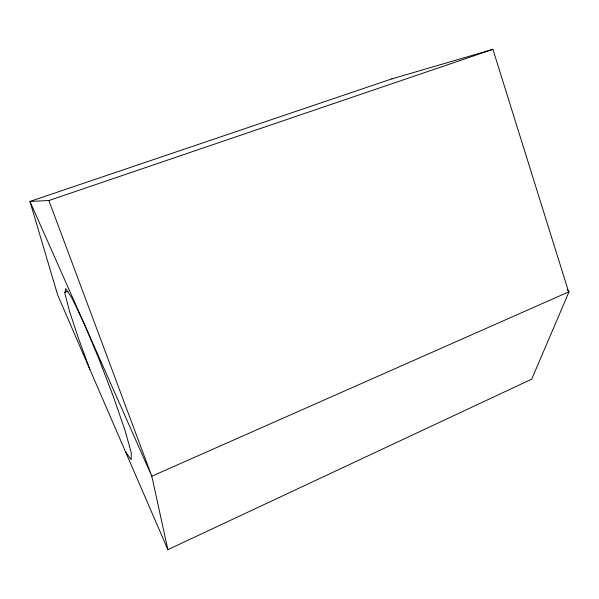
<?xml version="1.0" encoding="UTF-8"?>
<svg xmlns="http://www.w3.org/2000/svg" width="599" height="599" viewBox="0 0 599 599"><rect width="100%" height="100%" fill="white"/><g stroke="black" fill="none" stroke-linecap="round" stroke-linejoin="round"><path stroke-width="0.9" d="M567.26 289.587L569.05 291.743L531.71 379.145L167.877 549.65L57.646 294.963L29.95 201.444L392.165 78.761M569.05 291.743L151.809 476.22L167.877 549.65M64.647 292.357L68.151 291.062M48.863 200.523L151.809 476.22L29.95 201.444L48.863 200.523L492.917 49.35L568.653 291.923M391.813 78.881L492.917 49.35M125.49 451.728L131.196 459.68L131.308 452.851L125.191 430.928L113.578 397.197L98.745 358.442L83.92 323.138L72.209 298.527L65.658 288.568L64.917 293.592L69.514 311.278L78.327 337.971L89.91 369.523"/></g></svg>
